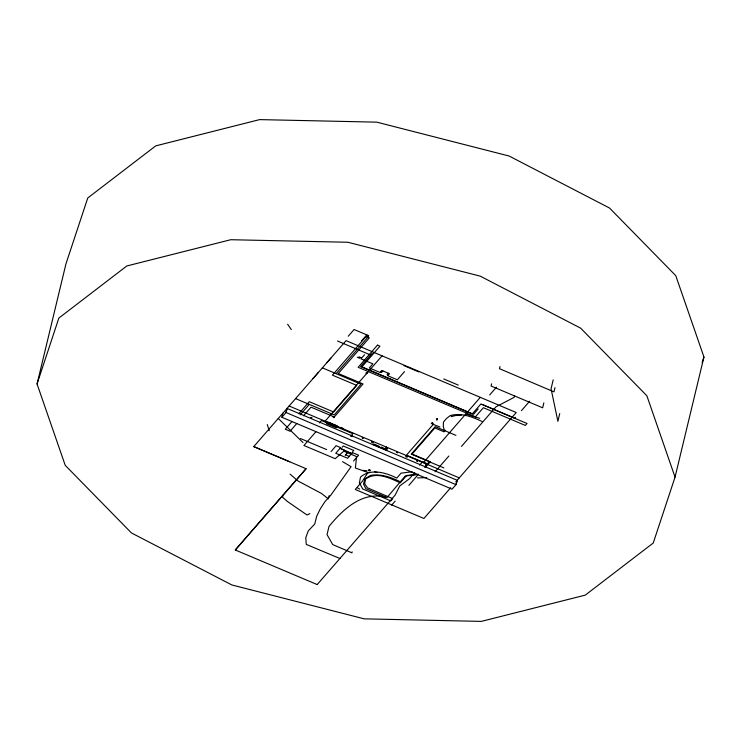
<?xml version="1.0" encoding="UTF-8"?>
<svg xmlns="http://www.w3.org/2000/svg" width="741" height="741" viewBox="0 0 741 741"><rect width="100%" height="100%" fill="white"/><g stroke="black" fill="none" stroke-linecap="round" stroke-linejoin="round"><path stroke-width="1.11" d="M287.036 408.411L286.054 412.515L281.904 417.276L452.056 489.153L455.993 484.642L457.188 480.288L287.036 408.411L286.054 412.515L455.993 484.642L457.188 480.288M281.904 417.276L282.886 413.182M283.071 495.099L282.553 497.257L287.851 501.796L307.033 515.004L309.886 513.587M333.117 416.951L333.274 416.748M333.172 417.146L333.654 416.72M334.191 417.118L333.941 417.72L334.034 416.868M329.152 495.655L328.383 498.878L321.585 493.515L298.067 481.048L290.092 474.147M348.242 336.229L354.096 329.513L368.555 335.627L368.286 336.729L336.108 373.659M367.249 373.112L366.582 373.714L366.174 372.899M366.35 372.714L366.082 373.297M351.966 436.699L352.151 435.94M373.26 443.739L373.075 444.498L386.839 450.306L387.024 449.555M352.17 551.869L351.938 552.842L332.7 544.57L327.022 534.585L329.06 526.342C343.259 509.058 362.701 490.57 387.061 497.489L405.197 476.037L418.6 474.444M437.486 419.369L436.931 419.906L436.884 418.998M436.718 419.665L436.986 418.785M436.931 419.906L437.088 419.239M436.829 419.452L437.347 418.721M491.607 383.819L491.079 386.024L542.662 407.809L543.838 402.891M499.99 366.536L499.471 368.694L553.953 391.85L554.972 387.589M514.56 395.713L514.171 397.333L495.97 406.837L461.495 446.388M515.579 417.378L515.31 418.48L482.095 404.447M553.194 379.855L551.063 388.793L557.89 421.314L559.742 413.543M703.95 357.023L675.042 477.13L653.238 543.023L585.279 595.125L481.335 621.393L364.192 618.846L231.859 584.964L131.444 532.946L65.227 465.339L37.05 383.977L65.958 263.87L87.762 197.977L155.721 145.875L259.665 119.607L376.808 122.154L509.141 156.036L609.556 208.054L675.773 275.661L703.95 357.023L702.135 362.516M37.05 383.977L58.854 318.074L126.813 265.973L230.757 239.714L347.89 242.261L480.233 276.143L580.648 328.161L646.865 395.768L675.042 477.13M386.311 447.481L387.654 448.009L387.08 448.759L385.737 448.231L386.506 446.953M425.408 464.839L426.52 464.663M353.55 461.013L358.598 455.187L352.503 452.631L347.64 458.262L335.756 453.251L340.628 447.62L336.127 445.702L331.07 451.538M445.322 430.262L444.063 431.827L434.865 427.946L412.098 454.066L430.41 461.8L425.13 467.543M319.427 422.926L321.464 420.536L352.892 433.689L350.641 436.329M325.957 422.416L326.392 421.916L327.513 422.389L326.429 423.648L336.294 427.779L337.368 426.52L338.489 426.983L338.063 427.483M313.054 378.558L318.408 372.343M408.902 485.336L417.961 474.851M424.75 466.987L429.28 461.745M342.092 447.286L343.213 445.989L353.735 450.426L352.614 451.723M345.167 455.27L346.936 453.233L345.917 454.993L349.289 456.41M297.252 478.853L306.089 468.701L253.755 446.601L346.084 340.638L516.236 412.524L455.798 481.882M361.654 340.749L366.776 334.876M292.019 421.481L285.276 429.215L290.046 431.234L296.789 423.5M298.762 413.747L309.266 401.687L333.598 411.968L356.736 385.413L332.403 375.141L366.054 336.516L369.324 337.887L338.285 373.501L363.053 383.968L334.274 416.988L311.016 407.17L303.523 415.757M367.091 337.303L368.555 335.627M300.216 414.849L309.321 404.401M364.526 354.735L360.96 358.82L372.871 363.859L369.305 367.944L379.985 372.454L381.735 370.454L389.488 373.733L387.738 375.733L397.361 379.8L404.493 371.611M310.766 417.544L311.961 417.498L311.6 417.905M372.214 353.262L360.561 366.638L473.48 414.339L478.177 408.958M315.842 431.827L303.93 445.489L335.191 458.698L343.787 451.176L356.578 456.586L355.393 468.016L367.944 472.536L362.34 481.317L355.235 489.468L423.908 518.478L450.713 487.717M325.095 421.203L382.06 355.837M381.319 372.186L381.93 371.491M382.865 370.935L381.652 372.325L380.513 371.843M388.358 373.251L387.135 374.64L388.275 375.122M387.469 374.789L388.08 374.085M317.185 584.566L235.286 549.97L306.089 468.71M235.286 549.97L296.511 479.705M317.185 584.566L395.092 495.155L399.751 485.966L409.301 478.853L414.793 472.545M423.361 462.708L480.316 397.343M391.646 505.14L395.175 501.092M489.699 394.925L496.461 387.163M435.152 471.758L448.87 456.021M521.414 410.671L529.676 401.196M326.92 362.59L330.949 358.023M419.452 465.153L422.49 461.939L428.187 464.338L406.457 455.159L433.253 424.417L439.941 427.001M451.176 416.637L455.576 415.525L461.282 415.219M412.237 471.739L401.038 473.147L396.768 478.102C385.968 472.554 370.769 468.219 360.515 477.056L359.413 482.817L362.738 488.986L390.813 500.879L392.73 498.665L367.388 487.782L364.739 483.716L365.48 479.149C376.159 471.174 389.683 478.075 400.242 482.826L406.652 475.472L418.156 474.203M417.535 477.917L426.723 477.602M362.821 470.368L367.027 470.785M466.08 414.108L479.705 418.359M374.492 471.684L377.41 472.582M339.934 558.501L306.255 544.403L305.774 537.716L308.293 530.899L314.721 524.035L316.685 516.282L320.297 508.826L324.864 501.768L330.977 494.969L351.086 466.7L342.574 461.662M371.297 355.3L337.516 341.017M327.948 421.99L330.088 422.889M330.254 422.954L335.293 425.065M335.451 425.13L337.507 425.992M482.011 421.472C472.147 416.84 461.31 412.505 450.287 415.571L446.499 418.48L443.489 422.037L443.266 426.501L444.443 430.53M455.937 435.384L435.217 426.649L411.274 454.14L443.878 467.914M339.989 448.379L351.873 453.39M399.353 481.298C390.285 477.009 380.476 473.573 370.315 475.435L365.017 478.908L363.498 483.966L365.776 488.643L385.626 497.054M443.794 378.975L458.271 385.098M404.03 365.656L418.73 371.871M358.913 356.782L361.358 357.82M357.255 357.255L359.7 358.283M322.326 367.832L361.015 384.181L334.228 414.923L295.613 398.612M289.129 406.003L459.281 477.88M374.242 444.155L379.151 446.239M381.124 447.064L386.033 449.139M341.499 448.898L344.241 450.056M344.602 450.797L347.344 451.954M347.9 452.214L350.437 453.288M300.448 438.533L326.688 449.611M253.755 446.601L289.731 461.791M357.403 487.773L359.644 489.106M341.286 427.362L343.555 428.807M303.004 442.59L278.273 418.48M287.628 324.262L291.333 329.597M267.269 424.565L269.224 430.716M371.982 441.432L371.408 442.173L372.751 442.701L373.316 441.96L371.982 441.432M406.309 455.928L405.744 456.678L407.087 457.206L407.652 456.456L406.309 455.928M377.493 345.13L358.162 367.304L475.435 416.84L483.382 407.717L525.341 425.436L527.036 423.491L480.918 403.965L472.332 413.821L361.932 366.851L379.957 346.167L377.493 345.13M362.293 437.829L363.136 438.19L362.293 437.829M396.63 452.334L397.472 452.686L396.63 452.334M416.627 460.782L417.47 461.143L416.627 460.782M432.401 422.824L431.253 423.231L432.198 424.019L433.355 423.611L432.401 422.824M369.833 469.887L368.379 469.951L368.861 470.831L370.305 470.767L369.833 469.887"/></g></svg>
